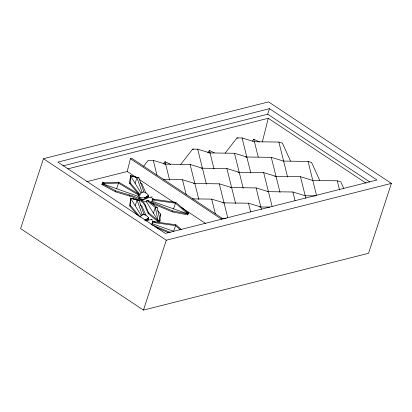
<?xml version="1.0" encoding="UTF-8"?>
<svg xmlns="http://www.w3.org/2000/svg" width="412" height="412" viewBox="0 0 412 412"><rect width="100%" height="100%" fill="white"/><g stroke="black" fill="none" stroke-linecap="round" stroke-linejoin="round"><path stroke-width="0.62" d="M138.72 194.346L129.826 183.721L130.46 175.79L132.448 176.017L138.942 177.907L143.912 192.002M129.826 183.721L130.46 175.79L136.954 177.68L138.942 177.907M137.51 215.157L129.919 206.139L130.547 198.213L132.535 198.435L139.035 200.325L144.21 215.007M129.919 206.139L130.547 198.213L137.047 200.098L139.035 200.325M160.067 216.182L160.433 213.972L157.636 210.645M160.433 213.972L159.805 221.898L157.817 221.671L148.202 213.565L144.509 204.821L142.727 202.575L140.178 200.531L132.746 197.018L115.309 191.745L101.913 184.591L102.624 182.82L118.872 182.243L139.23 194.376A7.509 6.808 25.8 0 0 138.494 195.489A7.509 3.136 18.1 0 1 139.024 195.097M151.348 202.92L151.951 202.586L153.686 203.013L172.546 210.913L187.949 213.931L188.346 213.102L175.8 202.359L152.548 199.084A7.529 2.987 4.5 0 1 152.172 199.882M86.68 181.718L127.22 171.485L130.413 158.744L131.845 158.378L223.036 218.875M262.331 141.96L268.253 118.285L365.995 183.129M43.445 158.713L20.6 228.608L143.448 310.102L368.555 253.287L391.4 183.392L268.552 101.898L43.445 158.713L166.288 240.211L391.4 183.392M104.473 183.18L102.624 182.82L101.913 184.591M115.309 191.745L115.618 190.802L102.222 183.644L118.471 183.072L138.829 195.206A7.509 6.808 25.8 0 0 138.092 196.318L102.222 183.644M116.622 188.732L118.872 182.243M129.584 196.024L129.893 195.077M135.105 183.34L136.954 177.68L142.13 192.363M138.623 194.165L138.926 193.218L130.135 182.779M135.198 205.758L137.047 200.098L142.428 215.373M148.135 195.674L148.444 195.942L148.001 197.147L145.276 198.327M145.266 206.422L145.575 205.48C143.268 199.784 136.908 197.394 131.516 195.566L115.618 190.802M148.202 213.565L148.505 212.618L145.575 205.48M186.672 212.206L188.346 213.102L187.64 214.873L172.242 211.856L153.377 203.955L153.686 203.013M153.475 213.184L155.324 207.524L146.842 200.52A7.509 3.018 -83.5 0 1 146.548 201.926L158.12 220.729L157.817 221.671M172.242 211.856L172.546 210.913M173.55 208.843L175.8 202.359M143.448 310.102L166.288 240.211M187.64 214.873L187.949 213.931L175.399 203.183L152.146 199.908A7.509 6.808 25.8 0 1 152.079 201.257A7.509 3.136 18.1 0 1 149.973 202.096M62.907 165.897L267.687 114.212L269.494 108.691L376.98 180.003L165.351 233.413L57.86 162.107L269.494 108.691M181.682 229.736L175.888 224.777L173.637 231.261L152.167 223.68A7.509 3.136 18.1 0 1 151.034 224.313M143.68 166.19L148.263 160.314L153.295 160.381L165.645 164.141M163.363 163.801L165.027 161.674L170.702 164.398M180.739 164.378L192.656 149.113L197.688 149.18L210.032 152.934M207.756 152.6L209.42 150.468L214.281 152.806M225.132 153.171L237.044 137.907L242.076 137.974L254.425 141.733L278.873 142.058L282.405 143.134L290.501 160.994M252.386 141.089L253.807 139.266L259.452 141.975M139.081 216.532L139.019 215.641L130.228 205.197M139.797 199.037A7.591 4.934 69 0 1 142.166 192.27A7.591 4.934 69 0 1 148.48 195.386L144.499 197.853L139.637 197.647A7.514 2.312 22.7 0 0 142.634 199.635L143.922 199.357M144.839 220.116L148.567 217.804A7.509 2.915 -60.7 0 1 148.397 218.623L148.088 219.57L145.369 220.744M144.823 220.168L148.397 218.623A7.509 3.136 18.1 0 0 147.918 218.406M150.823 197.58L151.163 197.487M67.753 168.889L268.253 118.285M144.571 199.217L145.215 199.078M138.561 195.103L138.226 195.128M208.776 152.919L234.48 153.259L246.829 157.018M245.542 157.003L271.276 157.343L283.621 161.102L308.068 161.427L311.601 162.498L319.697 180.363M164.383 164.125L190.092 164.465L202.436 168.225M201.149 168.204L226.883 168.549L239.233 172.304M237.945 172.288L263.675 172.628L276.025 176.388M274.737 176.372L300.472 176.712L312.816 180.471L337.263 180.796L340.796 181.867L343.69 188.248M163.193 179.493L182.49 179.75L194.84 183.51M193.552 183.495L219.287 183.834L231.632 187.594M230.349 187.573L256.079 187.913L268.428 191.673M267.141 191.657L292.875 191.997L305.22 195.757L315.515 195.896M192.389 198.862L211.691 199.12L224.035 202.879M222.748 202.864L248.482 203.204L260.832 206.963M259.545 206.942L269.834 207.082M221.584 218.231L226.09 218.293M146.842 200.52A7.529 1.746 12.5 0 0 148.644 200.732L157.312 207.751L160.108 220.956L158.12 220.729L148.505 212.618M148.809 200.747L148.82 200.747A7.509 3.018 -83.5 0 1 148.717 201.37M138.319 194.16L139.081 194.047L138.926 193.218M157.312 207.751L155.324 207.524L158.12 220.729M152.265 222.3A7.529 2.987 4.5 0 0 152.636 221.502L175.888 224.777M151.863 203.549L153.377 203.955M152.265 225.024L170.28 232.342M237.044 137.907L237.976 138.144M192.656 149.113L193.583 149.35M102.624 182.82L103.824 183.242M187.146 212.68L188.346 213.102M152.079 201.257L187.949 213.931M154.969 222.083L155.489 222.3M155.829 227.362L168.791 232.795M154.876 199.666L152.013 198.311M154.459 221.867L152.105 220.729M267.687 114.212L369.832 181.97M130.413 158.744L221.605 219.241M127.22 171.485L136.295 177.505M139.498 179.627L174.188 202.642M181.131 207.246L205.681 223.531M146.075 198.898L144.499 197.853L148.305 196.205A0.675 0.283 18.1 0 0 148.464 195.942M132.448 176.017L133.411 176.83M140.142 182.506L142.063 184.128L145.905 193.115M132.535 198.435L133.498 199.248M140.229 204.924L142.15 206.546L145.812 215.234M180.317 229.736L175.486 225.601L152.239 222.331A7.509 6.808 25.8 0 1 152.167 223.68M147.826 196.617L148.135 196.885A0.675 0.283 18.1 0 1 148.037 197.147M148.222 218.092L148.536 218.36L148.145 219.575A0.675 0.283 18.1 0 0 148.243 219.308L147.913 219.035M130.46 175.79L141.043 192.986M130.547 198.213L141.465 215.94M337.263 180.796L339.565 190.009M308.068 161.427L316.498 195.216M300.472 176.712L305.833 198.213M292.875 191.997L295.018 200.598M278.873 142.058L287.607 177.078M271.276 157.343L280.011 192.363M263.675 172.628L272.105 206.417M253.807 139.266L258.257 157.09M256.079 187.913L261.445 209.42M242.076 137.974L250.81 172.994M248.482 203.204L250.63 211.804M234.48 153.259L243.214 188.279M226.883 168.549L235.618 203.564M219.287 183.834L227.712 217.624M209.42 150.468L214.019 168.91M211.691 199.12L215.368 213.864M197.688 149.18L206.422 184.195M190.092 164.465L198.826 199.485M182.49 179.75L186.167 194.495M165.027 161.674L169.626 180.116M153.295 160.381L156.972 175.126M141.373 200.083A7.586 0.448 -18.1 0 1 149.453 197.487A7.586 0.448 -18.1 0 1 151.884 197.204M146.548 201.926A7.509 3.136 18.1 0 1 138.092 196.318M147.831 195.988A7.509 3.136 18.1 0 1 148.305 196.205A7.509 2.915 -60.7 0 0 148.475 195.386M152.548 199.084A7.509 6.808 25.8 0 1 152.533 200.011M138.829 195.206A7.529 3.157 31.9 0 1 139.163 194.443M145.946 220.981A7.586 0.448 -18.1 0 1 151.59 219.812M152.636 221.502A7.509 6.808 25.8 0 1 152.636 222.264M152.26 221.656A7.509 3.136 18.1 0 1 152.337 221.8M140.132 217.124A7.586 4.934 69 0 1 148.567 217.804M148.552 218.365A0.675 0.283 18.1 0 1 148.438 218.623"/></g></svg>
